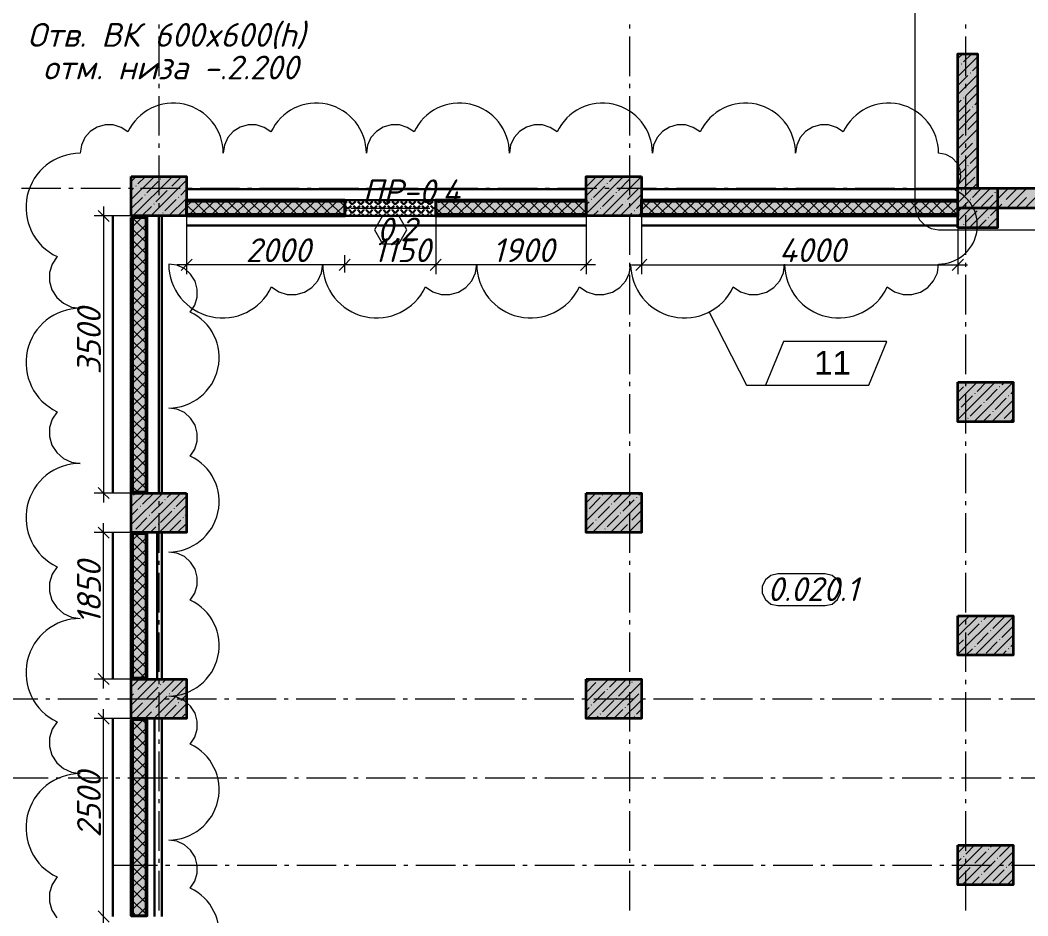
# Model space of a CAD drawing. Header units: millimetres. Extents: x -81576 to 1046824, y -248937 to 691537.
# Drawn here: x 181233 to 193971, y 669599 to 680914 of the extents above; entities that cross this region are included whole.
import ezdxf

# ---------------------------------------------------------------- set-up
doc = ezdxf.new("R2010")
doc.units = ezdxf.units.MM
for name, color, linetype, lineweight in [('0)', 6, 'Continuous', 30), ('0) расчет', 172, 'Continuous', 30), ('0) факт', 80, 'Continuous', 30), ('0.1) дверной проем', 5, 'Continuous', 30), ('0.2) Шпаклевка подвала и баз и фин', 5, 'Continuous', 30)]:
    doc.layers.add(name, color=color, linetype=linetype, lineweight=lineweight)
doc.layers.add('PDF _Геометрия', color=7, linetype='Continuous', true_color=0x1d1d1d)
doc.layers.add('PDF _Сплошная заливка', color=7, linetype='Continuous', true_color=0xffffff)
doc.layers.add('PDF _Текст', color=7, linetype='Continuous')
doc.styles.add('PDF GOST-Common', font='arial.ttf')
doc.styles.add('PDF ISOCPEUR Italic', font='isocpeui.ttf')

msp = doc.modelspace()

# ---------------------------------------------------------------- hatches: boundary and pattern name
at = {"layer": '0)', "transparency": 33554559}
for points in [[(185336, 678628.3), (185336, 678640.8), (183336, 678640.8), (183336, 678628.3)], [(185336, 678615.8), (185336, 678628.3), (183336, 678628.3), (183336, 678615.8)], [(185336, 678465.8), (185336, 678615.8), (183336, 678615.8), (183336, 678465.8)], [(188386, 678628.3), (188386, 678640.8), (186486, 678640.8), (186486, 678628.3)], [(188386, 678615.8), (188386, 678628.3), (186486, 678628.3), (186486, 678615.8)], [(188386, 678465.8), (188386, 678615.8), (186486, 678615.8), (186486, 678465.8)], [(193086, 678628.3), (193086, 678640.8), (189086, 678640.8), (189086, 678628.3)], [(193086, 678615.8), (193086, 678628.3), (189086, 678628.3), (189086, 678615.8)], [(193086, 678465.8), (193086, 678615.8), (189086, 678615.8), (189086, 678465.8)], [(185336, 678453.3), (185336, 678465.8), (183336, 678465.8), (183336, 678453.3)], [(183336, 678440.8), (185336, 678440.8), (185336, 678453.3), (183336, 678453.3)], [(188386, 678453.3), (188386, 678465.8), (186486, 678465.8), (186486, 678453.3)], [(188386, 678440.8), (188386, 678453.3), (186486, 678453.3), (186486, 678440.8)], [(193086, 678453.3), (193086, 678465.8), (189086, 678465.8), (189086, 678453.3)], [(193086, 678440.8), (193086, 678453.3), (189086, 678453.3), (189086, 678440.8)], [(182648.5, 674950.8), (182648.5, 678420.8), (182636, 678420.8), (182636, 674950.8)], [(182661, 674950.8), (182661, 678420.8), (182648.5, 678420.8), (182648.5, 674950.8)], [(182811, 674950.8), (182811, 678420.8), (182661, 678420.8), (182661, 674950.8)], [(182823.5, 674950.8), (182823.5, 678420.8), (182811, 678420.8), (182811, 674950.8)], [(182836, 674950.8), (182836, 678420.8), (182823.5, 678420.8), (182823.5, 674950.8)], [(182648.5, 672600.8), (182648.5, 674430.8), (182636, 674430.8), (182636, 672600.8)], [(182661, 672600.8), (182661, 674430.8), (182648.5, 674430.8), (182648.5, 672600.8)], [(182811, 672600.8), (182811, 674430.8), (182661, 674430.8), (182661, 672600.8)], [(182823.5, 672600.8), (182823.5, 674430.8), (182811, 674430.8), (182811, 672600.8)], [(182836, 672600.8), (182836, 674430.8), (182823.5, 674430.8), (182823.5, 672600.8)], [(182636, 669600.8), (182648.5, 669600.8), (182648.5, 672080.8), (182636, 672080.8)], [(182661, 669600.8), (182661, 672080.8), (182648.5, 672080.8), (182648.5, 669600.8)], [(182811, 669600.8), (182811, 672080.8), (182661, 672080.8), (182661, 669600.8)], [(182823.5, 669600.8), (182823.5, 672080.8), (182811, 672080.8), (182811, 669600.8)], [(182823.5, 669600.8), (182836, 669600.8), (182836, 672080.8), (182823.5, 672080.8)]]:
    msp.add_hatch(color=256, dxfattribs=at).paths.add_polyline_path(points)
at = {"layer": '0.1) дверной проем', "transparency": 33554687}
h = msp.add_hatch(dxfattribs=at)
h.set_pattern_fill('ANGLE', color=256, scale=11, angle=45)
h.set_pattern_definition([(45, (82148.05, 5049.655), (-54.3305495, 54.3305495), [55.88, -20.955]), (135, (82148.05, 5049.655), (-54.3305495, -54.3305495), [55.88, -20.955])])
h.paths.add_polyline_path([(185336, 678640.8), (186486, 678640.8), (186486, 678440.8), (185336, 678440.8)])
at = {"layer": 'PDF _Сплошная заливка', "true_color": 0x636466, "transparency": 33554559}
for points in [[(193336, 678540.8), (193336, 680490.8), (193086, 680490.8), (193086, 678540.8)], [(182636, 678440.8), (183336, 678440.8), (183336, 678940.8), (182636, 678940.8)], [(189086, 678440.8), (189086, 678940.8), (188386, 678940.8), (188386, 678440.8)], [(193586, 678290.8), (193586, 678790.8), (193086, 678790.8), (193086, 678290.8)], [(200586, 678540.8), (200586, 678790.8), (193336, 678790.8), (193336, 678540.8)], [(193086, 675841.1), (193786, 675841.1), (193786, 676341.1), (193086, 676341.1)], [(183336, 674440.8), (183336, 674940.8), (182636, 674940.8), (182636, 674440.8)], [(188386, 674440.8), (189086, 674440.8), (189086, 674940.8), (188386, 674940.8)], [(193086, 672890.8), (193786, 672890.8), (193786, 673390.8), (193086, 673390.8)], [(182636, 672090.8), (183336, 672090.8), (183336, 672590.8), (182636, 672590.8)], [(188386, 672090.8), (189086, 672090.8), (189086, 672590.8), (188386, 672590.8)], [(193086, 669991.1), (193786, 669991.1), (193786, 670491.1), (193086, 670491.1)]]:
    msp.add_hatch(color=251, dxfattribs=at).paths.add_polyline_path(points)

# ---------------------------------------------------------------- linework, layer by layer
at = {"layer": '0)', "color": 7, "lineweight": 9}
for points in [[(187271.2, 678790.8), (187771.2, 678790.8)], [(182986, 672579.5), (182986, 672526.5)], [(182986, 672426.5), (182986, 671926.5)], [(182986, 671826.5), (182986, 671773.6)], [(182986, 671673.6), (182986, 671173.6)], [(182986, 671073.6), (182986, 671020.7)], [(182986, 670920.7), (182986, 670420.7)], [(182986, 670320.7), (182986, 670267.8)], [(182986, 670167.8), (182986, 669667.8)]]:
    msp.add_lwpolyline(points, dxfattribs=at)
at = {"layer": '0)', "lineweight": 40}
for points in [[(185336, 678640.8), (185336, 678440.8), (183336, 678440.8), (183336, 678640.8)], [(188386, 678640.8), (188386, 678440.8), (186486, 678440.8), (186486, 678640.8)], [(182636, 678420.8), (182836, 678420.8), (182836, 674950.8), (182636, 674950.8)], [(182636, 674430.8), (182836, 674430.8), (182836, 672600.8), (182636, 672600.8)], [(182636, 672080.8), (182836, 672080.8), (182836, 669600.8), (182636, 669600.8)]]:
    msp.add_lwpolyline(points, close=True, dxfattribs=at)
at = {"layer": '0)', "lineweight": 9}
for points in [[(185336, 678628.3), (183336, 678628.3)], [(185336, 678615.8), (183336, 678615.8)], [(184520.2, 678615.8), (184370.2, 678465.8)], [(184433.3, 678615.8), (184583.3, 678465.8)], [(184661.6, 678615.8), (184511.6, 678465.8)], [(184574.7, 678615.8), (184724.7, 678465.8)], [(184803, 678615.8), (184653, 678465.8)], [(184716.1, 678615.8), (184866.1, 678465.8)], [(188386, 678628.3), (186486, 678628.3)], [(188386, 678615.8), (186486, 678615.8)], [(187348.6, 678615.8), (187198.6, 678465.8)], [(187261.7, 678615.8), (187411.7, 678465.8)], [(187490, 678615.8), (187340, 678465.8)], [(187403.1, 678615.8), (187553.1, 678465.8)], [(193086, 678628.3), (193086, 678615.8), (193086, 678540.8), (193086, 678640.8), (193086, 678628.3), (189086, 678628.3)], [(193086, 678615.8), (189086, 678615.8)], [(189894.2, 678615.8), (189744.2, 678465.8)], [(189807.3, 678615.8), (189957.3, 678465.8)], [(190035.6, 678615.8), (189885.6, 678465.8)], [(189948.7, 678615.8), (190098.7, 678465.8)], [(190177, 678615.8), (190027, 678465.8)], [(190090.1, 678615.8), (190240.1, 678465.8)], [(190318.4, 678615.8), (190168.4, 678465.8)], [(190231.6, 678615.8), (190381.6, 678465.8)], [(190459.9, 678615.8), (190309.9, 678465.8)], [(190373, 678615.8), (190523, 678465.8)], [(185336, 678465.8), (183336, 678465.8)], [(185336, 678453.3), (183336, 678453.3)], [(188386, 678465.8), (186486, 678465.8)], [(188386, 678453.3), (186486, 678453.3)], [(193086, 678465.8), (189086, 678465.8)], [(193086, 678453.3), (189086, 678453.3)], [(182648.5, 678420.8), (182648.5, 674950.8)], [(182661, 678420.8), (182661, 674950.8)], [(182811, 678420.8), (182811, 674950.8)], [(182823.5, 678420.8), (182823.5, 674950.8)], [(182811, 676482.4), (182661, 676332.4)], [(182661, 676428.2), (182811, 676278.2)], [(182811, 676341), (182661, 676191)], [(182661, 676286.8), (182811, 676136.8)], [(182811, 676199.5), (182661, 676049.5)], [(182661, 676145.4), (182811, 675995.4)], [(182811, 676058.1), (182661, 675908.1)], [(182661, 676003.9), (182811, 675853.9)], [(182811, 675916.7), (182661, 675766.7)], [(182661, 675862.5), (182811, 675712.5)], [(182811, 675775.3), (182661, 675625.3)], [(182661, 675721.1), (182811, 675571.1)], [(182811, 675633.9), (182661, 675483.9)], [(182661, 675579.7), (182811, 675429.7)], [(182648.5, 674430.8), (182648.5, 672600.8)], [(182661, 674430.8), (182661, 672600.8)], [(182811, 674430.8), (182811, 672600.8)], [(182823.5, 674430.8), (182823.5, 672600.8)], [(182811, 674219.6), (182661, 674069.6)], [(182661, 674165.5), (182811, 674015.5)], [(182811, 674078.2), (182661, 673928.2)], [(182661, 674024), (182811, 673874)], [(182811, 673936.8), (182661, 673786.8)], [(182661, 673882.6), (182811, 673732.6)], [(182661, 672751.3), (182811, 672601.3)], [(182737.8, 672590.8), (182636, 672489)], [(182965.9, 672590.8), (182636, 672260.9)], [(182661, 672609.8), (182670.1, 672600.8)], [(182851.8, 672590.8), (182721.3, 672460.3)], [(182811, 672664), (182747.8, 672600.8)], [(182977.9, 672488.8), (182835.4, 672346.2)], [(183008.8, 672519.7), (183006.4, 672517.3)], [(182664.3, 672403.2), (182636, 672375)], [(182695.2, 672434.1), (182692.8, 672431.7)], [(182809.2, 672320.1), (182806.9, 672317.7)], [(182778.3, 672289.2), (182636, 672146.9)], [(182923.3, 672206), (182920.9, 672203.7)], [(182648.5, 672080.8), (182648.5, 669600.8)], [(182793.5, 672080.8), (182661, 671948.3)], [(182661, 672080.8), (182661, 669600.8)], [(182765.8, 672080.8), (182811, 672035.6)], [(182892.4, 672175.1), (182808, 672090.8)], [(182811, 672080.8), (182811, 669600.8)], [(182823.5, 672080.8), (182823.5, 669600.8)], [(182661, 672044.1), (182811, 671894.1)], [(182811, 671956.9), (182661, 671806.9)], [(182661, 671902.7), (182811, 671752.7)], [(182811, 671815.5), (182661, 671665.5)], [(182661, 671761.3), (182811, 671611.3)], [(182811, 671674.1), (182661, 671524.1)], [(182661, 671619.9), (182811, 671469.9)], [(182811, 671532.6), (182661, 671382.6)], [(182661, 671478.5), (182811, 671328.5)], [(182811, 671391.2), (182661, 671241.2)], [(182661, 671337), (182811, 671187)], [(182811, 671249.8), (182661, 671099.8)], [(182661, 671195.6), (182811, 671045.6)], [(182811, 671108.4), (182661, 670958.4)], [(182661, 671054.2), (182811, 670904.2)], [(182811, 670966.9), (182661, 670816.9)], [(182661, 670912.8), (182811, 670762.8)], [(182811, 670825.5), (182661, 670675.5)], [(182661, 670771.4), (182811, 670621.4)], [(182811, 670684.1), (182661, 670534.1)], [(182661, 670629.9), (182811, 670479.9)], [(182811, 670542.7), (182661, 670392.7)], [(182661, 670488.5), (182811, 670338.5)], [(182811, 670401.3), (182661, 670251.3)], [(182661, 670347.1), (182811, 670197.1)], [(182811, 670259.8), (182661, 670109.8)], [(182661, 670205.7), (182811, 670055.7)], [(182811, 670118.4), (182661, 669968.4)], [(182661, 670064.2), (182811, 669914.2)], [(182811, 669977), (182661, 669827)], [(182661, 669922.8), (182811, 669772.8)], [(182811, 669835.6), (182661, 669685.6)], [(182661, 669781.4), (182811, 669631.4)], [(182661, 669640), (182700.2, 669600.8)], [(182811, 669694.2), (182717.6, 669600.8)]]:
    msp.add_lwpolyline(points, dxfattribs=at)
at = {"layer": '0)', "lineweight": 40}
msp.add_lwpolyline([(193086, 678540.8), (193086, 678440.8), (189086, 678440.8), (189086, 678640.8), (193086, 678640.8)], dxfattribs=at)
at = {"layer": '0) расчет', "color": 1, "lineweight": 9}
for points in [[(189828.4, 679503.2), (189742.1, 679560.5), (189643, 679591), (189539.4, 679592.1), (189439.7, 679563.8), (189352.1, 679508.3), (189283.8, 679430.3), (189240.5, 679336.2), (189225.6, 679233.6, 0.8010894), (188020, 679503.2), (187933.7, 679560.5), (187834.6, 679591), (187731, 679592.1), (187631.3, 679563.8), (187543.7, 679508.3), (187475.4, 679430.3), (187432.1, 679336.2), (187417.2, 679233.6, 0.8010894), (186211.6, 679503.2), (186125.3, 679560.5), (186026.2, 679591), (185922.6, 679592.1), (185822.9, 679563.8), (185735.3, 679508.3), (185667, 679430.3), (185623.7, 679336.2), (185608.8, 679233.6, 0.8010894), (184403.2, 679503.2), (184316.9, 679560.5), (184217.8, 679591), (184114.2, 679592.1), (184014.5, 679563.8), (183926.9, 679508.3), (183858.6, 679430.3), (183815.3, 679336.2), (183800.4, 679233.6, 0.8010884), (182594.8, 679503.2), (182508.5, 679560.5), (182409.4, 679591), (182305.8, 679592.1), (182206.1, 679563.8), (182118.5, 679508.3), (182050.2, 679430.3), (182006.9, 679336.2), (181992, 679233.6, 0.801091), (181700, 677927.4), (181637.9, 677833.8), (181604.9, 677726.5), (181603.6, 677614.2), (181634.3, 677506.2), (181694.4, 677411.3), (181778.9, 677337.3), (181880.9, 677290.4), (181992, 677274.3, 0.801091), (181700, 675968.1), (181637.9, 675874.5), (181604.9, 675767.2), (181603.6, 675654.9), (181634.3, 675546.9), (181694.4, 675452), (181778.9, 675378.1), (181880.9, 675331.1), (181992, 675315, 0.801091), (181700, 674008.8), (181637.9, 673915.3), (181604.9, 673807.9), (181603.6, 673695.6), (181634.3, 673587.6), (181694.4, 673492.7), (181778.9, 673418.8), (181880.9, 673371.8), (181992, 673355.7, 0.801091), (181700, 672049.5), (181637.9, 671956), (181604.9, 671848.6), (181603.6, 671736.4), (181634.3, 671628.3), (181694.4, 671533.4), (181778.9, 671459.5), (181880.9, 671412.5), (181992, 671396.5, 0.801091), (181700, 670090.3), (181637.9, 669996.7), (181604.9, 669889.4), (181603.6, 669777.1), (181634.3, 669669.1), (181694.4, 669574.2)], [(186354.8, 677543.4), (186447.8, 677481.8), (186554.4, 677449), (186665.9, 677447.8), (186773.3, 677478.2), (186867.5, 677537.9), (186941, 677621.9), (186987.6, 677723.2), (187003.6, 677833.6, 0.8010898), (188301.1, 677543.4), (188394.1, 677481.8), (188500.7, 677449), (188612.2, 677447.8), (188719.5, 677478.2), (188813.8, 677537.9), (188887.3, 677621.9), (188933.9, 677723.2), (188949.9, 677833.6, 0.8010898), (190247.4, 677543.4), (190340.3, 677481.8), (190447, 677449), (190558.5, 677447.8), (190665.8, 677478.2), (190760.1, 677537.9), (190833.5, 677621.9), (190880.2, 677723.2), (190896.2, 677833.6, 0.8010898), (192193.7, 677543.4), (192286.6, 677481.8), (192393.2, 677449), (192504.8, 677447.8), (192612.1, 677478.2), (192706.4, 677537.9), (192779.8, 677621.9), (192826.5, 677723.2), (192842.4, 677833.6, 0.8010859), (193051.1, 678766.9), (193100.2, 678844.3), (193121.7, 678933.3), (193113.3, 679024.5), (193075.9, 679108.2), (193013.5, 679175.2), (192932.8, 679218.6), (192842.4, 679233.6, 0.8010874), (191636.8, 679503.2), (191550.5, 679560.5), (191451.4, 679591), (191347.8, 679592.1), (191248.1, 679563.8), (191160.5, 679508.3), (191092.2, 679430.3), (191048.9, 679336.2), (191034, 679233.6, 0.8010859), (189828.4, 679503.2)], [(183111, 668737.2, 0.8010868), (183382.2, 669950), (183439.9, 670036.9), (183470.5, 670136.6), (183471.7, 670240.8), (183443.2, 670341.1), (183387.4, 670429.2), (183308.9, 670497.9), (183214.2, 670541.5), (183111, 670556.5, 0.8010868), (183382.2, 671769.3), (183439.9, 671856.2), (183470.5, 671955.9), (183471.7, 672060.1), (183443.2, 672160.4), (183387.4, 672248.5), (183308.9, 672317.2), (183214.2, 672360.8), (183111, 672375.7, 0.8010876), (183382.2, 673588.6), (183439.9, 673675.5), (183470.5, 673775.1), (183471.7, 673879.4), (183443.2, 673979.7), (183387.4, 674067.8), (183308.9, 674136.5), (183214.2, 674180.1), (183111, 674195, 0.8010876), (183382.2, 675407.9), (183439.9, 675494.8), (183470.5, 675594.4), (183471.7, 675698.7), (183443.2, 675799), (183387.4, 675887.1), (183308.9, 675955.8), (183214.2, 675999.4), (183111, 676014.3, 0.8010876), (183382.2, 677227.2), (183439.9, 677314), (183470.5, 677413.7), (183471.7, 677518), (183443.2, 677618.3), (183387.4, 677706.4), (183308.9, 677775), (183214.2, 677818.6), (183111, 677833.6, 0.8010906), (184408.6, 677543.4), (184501.5, 677481.8), (184608.1, 677449), (184719.7, 677447.8), (184827, 677478.2), (184921.2, 677537.9), (184994.7, 677621.9), (185041.3, 677723.2), (185057.3, 677833.6, 0.8010898), (186354.8, 677543.4)]]:
    msp.add_lwpolyline(points, format="xyb", dxfattribs=at)
at = {"layer": '0) расчет'}
for points in [[(182986, 674940.8), (182986, 678440.8)], [(183336, 678440.8), (188386, 678440.8)], [(189086, 678440.8), (193086, 678440.8)], [(182965.9, 672590.8), (182965.9, 674440.8)], [(182931.2, 669590.8), (182931.2, 672090.8)]]:
    msp.add_lwpolyline(points, dxfattribs=at)
at = {"layer": '0) факт'}
for points in [[(182986, 674940.8), (182986, 678440.8)], [(183336, 678440.8), (188386, 678440.8)], [(189086, 678440.8), (193086, 678440.8)], [(182965.9, 672590.8), (182965.9, 674440.8)], [(182931.2, 669590.8), (182931.2, 672090.8)]]:
    msp.add_lwpolyline(points, dxfattribs=at)
at = {"layer": '0.1) дверной проем'}
msp.add_lwpolyline([(185336, 678640.8), (186486, 678640.8), (186486, 678440.8), (185336, 678440.8)], close=True, dxfattribs=at)
at = {"layer": '0.2) Шпаклевка подвала и баз и фин'}
for points in [[(183336, 678777.4), (188386, 678777.4)], [(189086, 678777.4), (193086, 678777.4)], [(182403.8, 674940.8), (182403.8, 678440.8)], [(183023.5, 674940.8), (183023.5, 678440.8)], [(183336, 678318.9), (188386, 678318.9)], [(189086, 678318.9), (193086, 678318.9)], [(182403.8, 672590.8), (182403.8, 674440.8)], [(183023.5, 672590.8), (183023.5, 674440.8)], [(182403.8, 669590.8), (182403.8, 672090.8)], [(183023.5, 669590.8), (183023.5, 672090.8)]]:
    msp.add_lwpolyline(points, dxfattribs=at)
at = {"layer": 'PDF _Геометрия', "color": 7, "lineweight": 9}
for points in [[(201757.3, 682830.6), (201742.6, 682923.3), (201700, 683007), (201633.7, 683073.3), (201550, 683115.9), (201457.3, 683130.6), (192842.9, 683130.6), (192750.2, 683115.9), (192666.6, 683073.3), (192600.2, 683007), (192557.6, 682923.3), (192542.9, 682830.6), (192542.9, 678567.2), (192557.6, 678474.5), (192600.2, 678390.8), (192666.6, 678324.5), (192750.2, 678281.9), (192842.9, 678267.2), (201457.3, 678267.2), (201550, 678281.9), (201633.7, 678324.5), (201700, 678390.8), (201742.6, 678474.5), (201757.3, 678567.2)], [(185814.2, 678442.4), (185712.5, 678266.1), (185814.2, 678089.8), (186017.8, 678089.8), (186119.5, 678266.1), (186017.8, 678442.4)], [(191960, 676303.1), (192188.3, 676853.7), (190883.9, 676853.7), (190655.6, 676303.1)], [(191408.8, 673918.1), (190808.8, 673918.1), (190722, 673898.3), (190652.4, 673842.8), (190613.8, 673762.6), (190613.8, 673673.6), (190652.4, 673593.4), (190722, 673537.9), (190808.8, 673518.1), (191408.8, 673518.1), (191495.5, 673537.9), (191565.1, 673593.4), (191603.8, 673673.6), (191603.8, 673762.6), (191565.1, 673842.8), (191495.5, 673898.3)]]:
    msp.add_lwpolyline(points, close=True, dxfattribs=at)
at = {"layer": 'PDF _Геометрия', "color": 7, "lineweight": 35}
for points in [[(193086, 678640.8), (193086, 680490.8), (193336, 680490.8), (193336, 678790.8), (200836, 678790.8), (200836, 682190.8), (193336, 682190.8), (193336, 682440.8), (201086, 682440.8), (201086, 682190.8), (201086, 678540.8), (201086, 653403.1)], [(200586, 678540.8), (193336, 678540.8), (193086, 678540.8)]]:
    msp.add_lwpolyline(points, dxfattribs=at)
at = {"layer": 'PDF _Геометрия', "color": 7, "lineweight": 9}
for points in [[(182986, 680861.5), (182986, 680808.6)], [(188936, 680861.5), (188936, 680808.6)], [(193186, 680808.6), (193186, 680861.5)], [(182986, 680708.6), (182986, 680208.6)], [(188936, 680708.6), (188936, 680208.6)], [(193186, 680208.6), (193186, 680708.6)], [(182986, 680108.6), (182986, 680055.7)], [(188936, 680108.6), (188936, 680055.7)], [(193186, 680055.7), (193186, 680108.6)], [(182986, 679955.7), (182986, 679455.7)], [(188936, 679955.7), (188936, 679455.7)], [(193186, 679455.7), (193186, 679955.7)], [(182986, 679355.7), (182986, 679302.8)], [(188936, 679355.7), (188936, 679302.8)], [(193186, 679302.8), (193186, 679355.7)], [(182986, 679202.8), (182986, 678702.8)], [(188936, 679202.8), (188936, 678702.8)], [(193186, 678702.8), (193186, 679202.8)], [(181247.8, 678790.8), (181747.8, 678790.8)], [(181847.8, 678790.8), (181900.8, 678790.8)], [(182000.8, 678790.8), (182500.8, 678790.8)], [(182600.8, 678790.8), (182653.7, 678790.8)], [(182753.7, 678790.8), (183253.7, 678790.8)], [(183353.7, 678790.8), (183406.6, 678790.8)], [(183506.6, 678790.8), (184006.6, 678790.8)], [(184106.6, 678790.8), (184159.5, 678790.8)], [(184259.5, 678790.8), (184759.5, 678790.8)], [(184859.5, 678790.8), (184912.4, 678790.8)], [(185012.4, 678790.8), (185512.4, 678790.8)], [(185612.4, 678790.8), (185665.4, 678790.8)], [(185765.3, 678790.8), (186265.3, 678790.8)], [(186365.4, 678790.8), (186418.3, 678790.8)], [(186518.3, 678790.8), (187018.3, 678790.8)], [(187118.3, 678790.8), (187171.2, 678790.8)], [(187871.2, 678790.8), (187924.1, 678790.8)], [(188024.1, 678790.8), (188524.1, 678790.8)], [(188624.1, 678790.8), (188677, 678790.8)], [(188777, 678790.8), (189277, 678790.8)], [(189377, 678790.8), (189429.9, 678790.8)], [(189529.9, 678790.8), (190029.9, 678790.8)], [(190129.9, 678790.8), (190182.9, 678790.8)], [(190282.9, 678790.8), (190782.9, 678790.8)], [(190882.9, 678790.8), (190935.8, 678790.8)], [(191035.8, 678790.8), (191535.8, 678790.8)], [(191635.8, 678790.8), (191688.7, 678790.8)], [(191788.7, 678790.8), (192288.7, 678790.8)], [(192388.7, 678790.8), (192441.6, 678790.8)], [(192541.6, 678790.8), (193041.6, 678790.8)], [(193141.6, 678790.8), (193194.5, 678790.8)], [(193294.5, 678790.8), (193794.5, 678790.8)], [(193894.5, 678790.8), (193947.4, 678790.8)], [(182287.3, 678560.8), (182287.3, 674820.8)], [(182986, 678602.8), (182986, 678549.9)], [(186729, 678640.8), (186736, 678640.8)], [(188936, 678602.8), (188936, 678549.9)], [(193186, 678549.9), (193186, 678602.8)], [(182636, 678440.8), (182287.3, 678440.8), (182167.3, 678440.8)], [(182357.3, 678370.8), (182287.3, 678440.8), (182217.3, 678510.8)], [(182986, 678449.9), (182986, 677949.9)], [(183336, 678440.8), (183336, 677823.5), (183336, 677703.5)], [(185411, 678540.8), (186411, 678540.8)], [(186486, 678434.8), (186486, 677823.5), (186486, 677703.5)], [(188386, 678440.8), (188386, 677823.5), (188386, 677703.5)], [(188936, 678449.9), (188936, 677949.9)], [(189086, 678440.8), (189086, 677823.5), (189086, 677703.5)], [(193186, 677949.9), (193186, 678449.9)], [(193086, 678290.8), (193086, 677823.5), (193086, 677703.5)], [(185336, 677724.5), (185336, 677823.5), (185336, 677943.5)], [(182986, 677849.9), (182986, 677797)], [(188506, 677823.5), (186486, 677823.5), (185336, 677823.5), (183216, 677823.5)], [(183266, 677753.5), (183336, 677823.5), (183406, 677893.5)], [(185266, 677753.5), (185336, 677823.5), (185406, 677893.5)], [(186416, 677753.5), (186486, 677823.5), (186556, 677893.5)], [(188316, 677753.5), (188386, 677823.5), (188456, 677893.5)], [(188936, 677849.9), (188936, 677797)], [(188966, 677823.5), (193206, 677823.5)], [(189156, 677893.5), (189086, 677823.5), (189016, 677753.5)], [(193156, 677893.5), (193086, 677823.5), (193016, 677753.5)], [(193186, 677797), (193186, 677849.9)], [(182986, 677697), (182986, 677197)], [(188936, 677697), (188936, 677197)], [(193186, 677197), (193186, 677697)], [(189940.9, 677226.9), (190412.9, 676303.1), (190655.6, 676303.1)], [(182986, 677097), (182986, 677044)], [(188936, 677097), (188936, 677044)], [(193186, 677044), (193186, 677097)], [(182986, 676944), (182986, 676444)], [(188936, 676944), (188936, 676444)], [(193186, 676444), (193186, 676944)], [(182986, 676344), (182986, 676291.1)], [(188936, 676344), (188936, 676291.1)], [(193186, 676291.1), (193186, 676344)], [(182986, 676191.1), (182986, 675691.1)], [(188936, 676191.1), (188936, 675691.1)], [(193186, 675691.1), (193186, 676191.1)], [(182986, 675591.1), (182986, 675538.2)], [(188936, 675591.1), (188936, 675538.2)], [(193186, 675538.2), (193186, 675591.1)], [(182986, 675438.2), (182986, 674938.2)], [(188936, 675438.2), (188936, 674938.2)], [(193186, 674938.2), (193186, 675438.2)], [(182357.3, 674870.8), (182287.3, 674940.8), (182217.3, 675010.8)], [(182636, 674940.8), (182287.3, 674940.8), (182167.3, 674940.8)], [(182986, 674838.2), (182986, 674785.3)], [(188936, 674838.2), (188936, 674785.3)], [(193186, 674785.3), (193186, 674838.2)], [(182986, 674685.3), (182986, 674185.3)], [(188936, 674685.3), (188936, 674185.3)], [(193186, 674185.3), (193186, 674685.3)], [(182217.3, 674510.8), (182287.3, 674440.8), (182357.3, 674370.8)], [(182287.3, 672470.8), (182287.3, 674560.8)], [(182636, 674440.8), (182287.3, 674440.8), (182167.3, 674440.8)], [(182986, 674085.3), (182986, 674032.4)], [(188936, 674085.3), (188936, 674032.4)], [(193186, 674032.4), (193186, 674085.3)], [(182986, 673932.4), (182986, 673432.4)], [(188936, 673932.4), (188936, 673432.4)], [(193186, 673432.4), (193186, 673932.4)], [(182986, 673332.4), (182986, 673279.5)], [(188936, 673332.4), (188936, 673279.5)], [(193186, 673279.5), (193186, 673332.4)], [(182986, 673179.5), (182986, 672679.5)], [(188936, 673179.5), (188936, 672679.5)], [(193186, 672679.5), (193186, 673179.5)], [(182636, 672590.8), (182287.3, 672590.8), (182167.3, 672590.8)], [(182217.3, 672660.8), (182287.3, 672590.8), (182357.3, 672520.8)], [(188936, 672579.5), (188936, 672526.5)], [(193186, 672526.5), (193186, 672579.5)], [(180956.9, 672341.1), (181456.9, 672341.1)], [(181556.9, 672341.1), (181609.8, 672341.1)], [(181709.8, 672341.1), (182209.8, 672341.1)], [(182309.8, 672341.1), (182362.7, 672341.1)], [(182462.7, 672341.1), (182962.7, 672341.1)], [(183062.7, 672341.1), (183115.7, 672341.1)], [(183215.7, 672341.1), (183715.7, 672341.1)], [(183815.7, 672341.1), (183868.6, 672341.1)], [(183968.6, 672341.1), (184468.6, 672341.1)], [(184568.6, 672341.1), (184621.5, 672341.1)], [(184721.5, 672341.1), (185221.5, 672341.1)], [(185321.5, 672341.1), (185374.4, 672341.1)], [(185474.4, 672341.1), (185974.4, 672341.1)], [(186074.4, 672341.1), (186127.3, 672341.1)], [(186227.3, 672341.1), (186727.3, 672341.1)], [(186827.3, 672341.1), (186880.2, 672341.1)], [(186980.2, 672341.1), (187480.2, 672341.1)], [(187580.2, 672341.1), (187633.2, 672341.1)], [(187733.2, 672341.1), (188233.2, 672341.1)], [(188333.2, 672341.1), (188386.1, 672341.1)], [(188486.1, 672341.1), (188986.1, 672341.1)], [(188936, 672426.5), (188936, 671926.5)], [(189086.1, 672341.1), (189139, 672341.1)], [(189239, 672341.1), (189739, 672341.1)], [(189839, 672341.1), (189891.9, 672341.1)], [(189991.9, 672341.1), (190491.9, 672341.1)], [(190591.9, 672341.1), (190644.8, 672341.1)], [(190744.8, 672341.1), (191244.8, 672341.1)], [(191344.8, 672341.1), (191397.7, 672341.1)], [(191497.8, 672341.1), (191997.8, 672341.1)], [(192097.7, 672341.1), (192150.7, 672341.1)], [(192250.7, 672341.1), (192750.7, 672341.1)], [(192850.7, 672341.1), (192903.6, 672341.1)], [(193003.6, 672341.1), (193503.6, 672341.1)], [(193186, 671926.5), (193186, 672426.5)], [(193603.6, 672341.1), (193656.5, 672341.1)], [(193756.5, 672341.1), (194256.5, 672341.1)], [(182287.3, 669470.8), (182287.3, 672210.8)], [(182636, 672090.8), (182287.3, 672090.8), (182167.3, 672090.8)], [(182217.3, 672160.8), (182287.3, 672090.8), (182357.3, 672020.8)], [(188936, 671826.5), (188936, 671773.6)], [(193186, 671773.6), (193186, 671826.5)], [(188936, 671673.6), (188936, 671173.6)], [(193186, 671173.6), (193186, 671673.6)], [(181087.2, 671341.1), (181587.2, 671341.1)], [(181687.2, 671341.1), (181740.2, 671341.1)], [(181840.2, 671341.1), (182340.2, 671341.1)], [(182440.2, 671341.1), (182493.1, 671341.1)], [(182593.1, 671341.1), (183093.1, 671341.1)], [(183193.1, 671341.1), (183246, 671341.1)], [(183346, 671341.1), (183846, 671341.1)], [(183946, 671341.1), (183998.9, 671341.1)], [(184098.9, 671341.1), (184598.9, 671341.1)], [(184698.9, 671341.1), (184751.8, 671341.1)], [(184851.8, 671341.1), (185351.8, 671341.1)], [(185451.8, 671341.1), (185504.7, 671341.1)], [(185604.7, 671341.1), (186104.7, 671341.1)], [(186204.7, 671341.1), (186257.7, 671341.1)], [(186357.7, 671341.1), (186857.7, 671341.1)], [(186957.7, 671341.1), (187010.6, 671341.1)], [(187110.6, 671341.1), (187610.6, 671341.1)], [(187710.6, 671341.1), (187763.5, 671341.1)], [(187863.5, 671341.1), (188363.5, 671341.1)], [(188463.5, 671341.1), (188516.4, 671341.1)], [(188616.4, 671341.1), (189116.4, 671341.1)], [(189216.4, 671341.1), (189269.3, 671341.1)], [(189369.3, 671341.1), (189869.3, 671341.1)], [(189969.3, 671341.1), (190022.2, 671341.1)], [(190122.2, 671341.1), (190622.2, 671341.1)], [(190722.3, 671341.1), (190775.2, 671341.1)], [(190875.2, 671341.1), (191375.2, 671341.1)], [(191475.2, 671341.1), (191528.1, 671341.1)], [(191628.1, 671341.1), (192128.1, 671341.1)], [(192228.1, 671341.1), (192281, 671341.1)], [(192381, 671341.1), (192881, 671341.1)], [(192981, 671341.1), (193033.9, 671341.1)], [(193133.9, 671341.1), (193633.9, 671341.1)], [(193733.9, 671341.1), (193786.8, 671341.1)], [(193886.8, 671341.1), (194386.8, 671341.1)], [(188936, 671073.6), (188936, 671020.7)], [(193186, 671020.7), (193186, 671073.6)], [(188936, 670920.7), (188936, 670420.7)], [(193186, 670420.7), (193186, 670920.7)], [(188936, 670320.7), (188936, 670267.8)], [(193186, 670267.8), (193186, 670320.7)], [(182417.3, 670241.1), (182969.7, 670241.1)], [(183069.7, 670241.1), (183122.7, 670241.1)], [(183222.7, 670241.1), (183722.7, 670241.1)], [(183822.7, 670241.1), (183875.6, 670241.1)], [(183975.6, 670241.1), (184475.6, 670241.1)], [(184575.6, 670241.1), (184628.5, 670241.1)], [(184728.5, 670241.1), (185228.5, 670241.1)], [(185328.5, 670241.1), (185381.4, 670241.1)], [(185481.4, 670241.1), (185981.4, 670241.1)], [(186081.4, 670241.1), (186134.3, 670241.1)], [(186234.3, 670241.1), (186734.3, 670241.1)], [(186834.3, 670241.1), (186887.2, 670241.1)], [(186987.2, 670241.1), (187487.2, 670241.1)], [(187587.2, 670241.1), (187640.2, 670241.1)], [(187740.2, 670241.1), (188240.2, 670241.1)], [(188340.2, 670241.1), (188393.1, 670241.1)], [(188493.1, 670241.1), (188993.1, 670241.1)], [(188936, 670167.8), (188936, 669667.8)], [(189093.1, 670241.1), (189146, 670241.1)], [(189246, 670241.1), (189746, 670241.1)], [(189846, 670241.1), (189898.9, 670241.1)], [(189998.9, 670241.1), (190498.9, 670241.1)], [(190598.9, 670241.1), (190651.8, 670241.1)], [(190751.8, 670241.1), (191251.8, 670241.1)], [(191351.8, 670241.1), (191404.7, 670241.1)], [(191504.7, 670241.1), (192004.7, 670241.1)], [(192104.8, 670241.1), (192157.7, 670241.1)], [(192257.7, 670241.1), (192757.7, 670241.1)], [(192857.7, 670241.1), (192910.6, 670241.1)], [(193010.6, 670241.1), (193510.6, 670241.1)], [(193186, 669667.8), (193186, 670167.8)], [(193610.6, 670241.1), (193663.5, 670241.1)], [(193763.5, 670241.1), (194263.5, 670241.1)], [(182217.3, 669660.8), (182287.3, 669590.8), (182357.3, 669520.8)]]:
    msp.add_lwpolyline(points, dxfattribs=at)
at = {"layer": 'PDF _Геометрия', "lineweight": 9}
for points in [[(193146.9, 680490.8), (193086, 680429.9)], [(193260.9, 680490.8), (193156.8, 680386.7)], [(193336, 680451.8), (193086, 680201.8)], [(193130.7, 680360.5), (193128.3, 680358.2)], [(193099.8, 680329.7), (193086, 680315.9)], [(193336, 680223.7), (193086, 679973.7)], [(193213.9, 680215.6), (193086, 680087.8)], [(193244.7, 680246.5), (193242.4, 680244.1)], [(193336, 680337.8), (193270.9, 680272.6)], [(193327.9, 680101.6), (193185.4, 679959)], [(193336, 679995.6), (193086, 679745.6)], [(193128.3, 679902), (193086, 679859.7)], [(193159.2, 679932.9), (193156.8, 679930.5)], [(193336, 679881.6), (193299.4, 679845)], [(193336, 679767.5), (193086, 679517.5)], [(193242.4, 679787.9), (193099.8, 679645.4)], [(193273.3, 679818.8), (193270.9, 679816.4)], [(193336, 679653.5), (193213.9, 679531.3)], [(193336, 679539.4), (193086, 679289.4)], [(193156.8, 679474.3), (193086, 679403.5)], [(193187.7, 679505.2), (193185.4, 679502.8)], [(193270.9, 679360.2), (193128.3, 679217.7)], [(193301.8, 679391.1), (193299.4, 679388.8)], [(193336, 679425.4), (193327.9, 679417.3)], [(193336, 679311.3), (193086, 679061.3)], [(193336, 679197.3), (193242.4, 679103.6)], [(193336, 679083.2), (193086, 678833.2)], [(193102.2, 679191.5), (193099.8, 679189.2)], [(193216.2, 679077.5), (193213.9, 679075.1)], [(182701, 678940.8), (182636, 678875.8)], [(182929.1, 678940.8), (182636, 678647.7)], [(183157.2, 678940.8), (182657.2, 678440.8)], [(182815.1, 678940.8), (182721.3, 678847)], [(183043.2, 678940.8), (183035, 678932.6)], [(183271.3, 678940.8), (183149, 678818.5)], [(188403.5, 678940.8), (188386, 678923.3)], [(188631.6, 678940.8), (188386, 678695.2)], [(188859.7, 678940.8), (188386, 678467.1)], [(189086, 678939), (188587.8, 678440.8)], [(188745.6, 678940.8), (188680.4, 678875.5)], [(193185.4, 679046.6), (193086, 678947.3)], [(193330.3, 678963.4), (193327.9, 678961.1)], [(182695.2, 678820.9), (182692.8, 678818.5)], [(182977.9, 678875.5), (182835.4, 678733)], [(183336, 678891.5), (182885.3, 678440.8)], [(183008.8, 678906.4), (183006.4, 678904)], [(188509.3, 678932.6), (188386, 678809.3)], [(188623.4, 678818.5), (188480.8, 678675.9)], [(188654.3, 678849.4), (188651.9, 678847)], [(188937, 678904), (188794.5, 678761.5)], [(188967.9, 678934.9), (188965.5, 678932.6)], [(189081.9, 678820.9), (189079.6, 678818.5)], [(193336, 678855.1), (193086, 678605.1), (193271.7, 678790.8)], [(193299.4, 678932.6), (193156.8, 678790), (193157.6, 678790.8)], [(182664.3, 678790), (182636, 678761.7)], [(182809.2, 678706.8), (182806.9, 678704.5)], [(183092, 678761.5), (182949.4, 678618.9)], [(183122.9, 678792.4), (183120.5, 678790)], [(183336, 678777.4), (183263.1, 678704.5)], [(188737.4, 678704.5), (188594.9, 678561.9)], [(188768.3, 678735.3), (188765.9, 678733)], [(189086, 678710.9), (188815.9, 678440.8)], [(189051.1, 678790), (188908.5, 678647.4)], [(193086, 678377.1), (193499.8, 678790.8), (193336, 678627.1), (193249.8, 678540.8)], [(193727.9, 678790.8), (193477.9, 678540.8)], [(193613.8, 678790.8), (193584.5, 678761.5), (193586, 678763)], [(193841.1, 678790), (193698.6, 678647.4)], [(193956, 678790.8), (193706, 678540.8)], [(194184.1, 678790.8), (193934.1, 678540.8)], [(182778.3, 678675.9), (182636, 678533.6)], [(182892.4, 678561.9), (182771.3, 678440.8)], [(182923.3, 678592.8), (182920.9, 678590.4)], [(183206, 678647.4), (183063.5, 678504.9)], [(183336, 678663.4), (183113.4, 678440.8)], [(183236.9, 678678.3), (183234.5, 678675.9)], [(183388.8, 678615.8), (183336, 678563)], [(183336, 678581.6), (183451.9, 678465.8)], [(183530.2, 678615.8), (183380.2, 678465.8)], [(183443.3, 678615.8), (183593.3, 678465.8)], [(183671.6, 678615.8), (183521.6, 678465.8)], [(183584.7, 678615.8), (183734.7, 678465.8)], [(183813, 678615.8), (183663, 678465.8)], [(183726.2, 678615.8), (183876.2, 678465.8)], [(183954.5, 678615.8), (183804.5, 678465.8)], [(183867.6, 678615.8), (184017.6, 678465.8)], [(184095.9, 678615.8), (183945.9, 678465.8)], [(184009, 678615.8), (184159, 678465.8)], [(184237.3, 678615.8), (184087.3, 678465.8)], [(184150.4, 678615.8), (184300.4, 678465.8)], [(184378.7, 678615.8), (184228.7, 678465.8)], [(184291.9, 678615.8), (184441.9, 678465.8)], [(184944.4, 678615.8), (184794.4, 678465.8)], [(184857.5, 678615.8), (185007.5, 678465.8)], [(185085.8, 678615.8), (184935.8, 678465.8)], [(184999, 678615.8), (185149, 678465.8)], [(185227.3, 678615.8), (185077.3, 678465.8)], [(185140.4, 678615.8), (185290.4, 678465.8)], [(185336, 678583.1), (185218.7, 678465.8)], [(185281.8, 678615.8), (185336, 678561.5)], [(186500.1, 678615.8), (186486, 678601.7)], [(186641.5, 678615.8), (186491.5, 678465.8)], [(186554.6, 678615.8), (186704.6, 678465.8)], [(186782.9, 678615.8), (186632.9, 678465.8)], [(186696, 678615.8), (186846, 678465.8)], [(186924.3, 678615.8), (186774.3, 678465.8)], [(186837.4, 678615.8), (186987.4, 678465.8)], [(187065.7, 678615.8), (186915.7, 678465.8)], [(186978.9, 678615.8), (187128.9, 678465.8)], [(187207.2, 678615.8), (187057.2, 678465.8)], [(187120.3, 678615.8), (187270.3, 678465.8)], [(187631.4, 678615.8), (187481.4, 678465.8)], [(187544.5, 678615.8), (187694.5, 678465.8)], [(187772.8, 678615.8), (187622.8, 678465.8)], [(187686, 678615.8), (187836, 678465.8)], [(187914.3, 678615.8), (187764.3, 678465.8)], [(187827.4, 678615.8), (187977.4, 678465.8)], [(188055.7, 678615.8), (187905.7, 678465.8)], [(187968.8, 678615.8), (188118.8, 678465.8)], [(188197.1, 678615.8), (188047.1, 678465.8)], [(188110.2, 678615.8), (188260.2, 678465.8)], [(188338.5, 678615.8), (188188.5, 678465.8)], [(188251.7, 678615.8), (188386, 678481.4)], [(188423.8, 678618.9), (188386, 678581.2)], [(188454.7, 678649.8), (188452.3, 678647.4)], [(188851.5, 678590.4), (188708.9, 678447.9)], [(188882.4, 678621.3), (188880, 678618.9)], [(189086, 678596.9), (189022.6, 678533.4)], [(189187.1, 678615.8), (189086, 678514.7)], [(189100.2, 678615.8), (189250.2, 678465.8)], [(189328.5, 678615.8), (189178.5, 678465.8)], [(189241.6, 678615.8), (189391.6, 678465.8)], [(189469.9, 678615.8), (189319.9, 678465.8)], [(189383, 678615.8), (189533, 678465.8)], [(189611.3, 678615.8), (189461.3, 678465.8)], [(189524.4, 678615.8), (189674.4, 678465.8)], [(189752.7, 678615.8), (189602.7, 678465.8)], [(189665.9, 678615.8), (189815.9, 678465.8)], [(190601.3, 678615.8), (190451.3, 678465.8)], [(190514.4, 678615.8), (190664.4, 678465.8)], [(190742.7, 678615.8), (190592.7, 678465.8)], [(190655.8, 678615.8), (190805.8, 678465.8)], [(190884.1, 678615.8), (190734.1, 678465.8)], [(190797.2, 678615.8), (190947.2, 678465.8)], [(191025.5, 678615.8), (190875.5, 678465.8)], [(190938.7, 678615.8), (191088.7, 678465.8)], [(191167, 678615.8), (191017, 678465.8)], [(191080.1, 678615.8), (191230.1, 678465.8)], [(191308.4, 678615.8), (191158.4, 678465.8)], [(191221.5, 678615.8), (191371.5, 678465.8)], [(191449.8, 678615.8), (191299.8, 678465.8)], [(191362.9, 678615.8), (191512.9, 678465.8)], [(191591.2, 678615.8), (191441.2, 678465.8)], [(191504.3, 678615.8), (191654.3, 678465.8)], [(191732.6, 678615.8), (191582.6, 678465.8)], [(191645.8, 678615.8), (191795.8, 678465.8)], [(191874.1, 678615.8), (191724.1, 678465.8)], [(191787.2, 678615.8), (191937.2, 678465.8)], [(192015.5, 678615.8), (191865.5, 678465.8)], [(191928.6, 678615.8), (192078.6, 678465.8)], [(192156.9, 678615.8), (192006.9, 678465.8)], [(192070, 678615.8), (192220, 678465.8)], [(192298.3, 678615.8), (192148.3, 678465.8)], [(192211.5, 678615.8), (192361.5, 678465.8)], [(192439.8, 678615.8), (192289.8, 678465.8)], [(192352.9, 678615.8), (192502.9, 678465.8)], [(192581.2, 678615.8), (192431.2, 678465.8)], [(192494.3, 678615.8), (192644.3, 678465.8)], [(192722.6, 678615.8), (192572.6, 678465.8)], [(192635.7, 678615.8), (192785.7, 678465.8)], [(192864, 678615.8), (192714, 678465.8)], [(192777.1, 678615.8), (192927.1, 678465.8)], [(193005.4, 678615.8), (192855.4, 678465.8)], [(192918.6, 678615.8), (193068.6, 678465.8)], [(193060, 678615.8), (193086, 678589.7)], [(193086, 678491.1), (193213.9, 678618.9), (193135.7, 678540.8)], [(193586, 678649), (193227.9, 678290.8)], [(193641.5, 678590.4), (193591.9, 678540.8)], [(193672.4, 678621.3), (193670.1, 678618.9)], [(193955.2, 678675.9), (193820, 678540.8)], [(183006.4, 678447.9), (182999.4, 678440.8)], [(183037.3, 678478.7), (183035, 678476.4)], [(183320.1, 678533.4), (183227.5, 678440.8)], [(186486, 678542.9), (186563.2, 678465.8)], [(188386, 678521.8), (188330, 678465.8)], [(188537.8, 678504.9), (188473.7, 678440.8)], [(188568.7, 678535.8), (188566.4, 678533.4)], [(188965.5, 678476.4), (188929.9, 678440.8)], [(188996.4, 678507.2), (188994, 678504.9)], [(189086, 678482.8), (189044, 678440.8)], [(189086, 678488.5), (189108.8, 678465.8)], [(193086, 678554.9), (192996.9, 678465.8)], [(193327.9, 678504.9), (193185.4, 678362.3)], [(193358.8, 678535.8), (193356.4, 678533.4)], [(193586, 678534.9), (193499, 678447.9)], [(182769.5, 678420.8), (182661, 678312.3)], [(182661, 678408.1), (182811, 678258.1)], [(182811, 678320.9), (182661, 678170.9)], [(182789.8, 678420.8), (182811, 678399.5)], [(193128.3, 678305.3), (193113.8, 678290.8)], [(193159.2, 678336.2), (193156.8, 678333.8)], [(193442, 678390.8), (193341.9, 678290.8)], [(193586, 678420.9), (193456, 678290.8)], [(193472.8, 678421.7), (193470.5, 678419.3)], [(193586, 678306.8), (193584.5, 678305.3)], [(182661, 678266.7), (182811, 678116.7)], [(182811, 678179.4), (182661, 678029.4)], [(182661, 678125.3), (182811, 677975.3)], [(182811, 678038), (182661, 677888)], [(182661, 677983.8), (182811, 677833.8)], [(182811, 677896.6), (182661, 677746.6)], [(182661, 677842.4), (182811, 677692.4)], [(182811, 677755.2), (182661, 677605.2)], [(182661, 677701), (182811, 677551)], [(182811, 677613.8), (182661, 677463.8)], [(182661, 677559.6), (182811, 677409.6)], [(182811, 677472.3), (182661, 677322.3)], [(182661, 677418.2), (182811, 677268.2)], [(182811, 677330.9), (182661, 677180.9)], [(182661, 677276.7), (182811, 677126.7)], [(182811, 677189.5), (182661, 677039.5)], [(182661, 677135.3), (182811, 676985.3)], [(182811, 677048.1), (182661, 676898.1)], [(182661, 676993.9), (182811, 676843.9)], [(182811, 676906.6), (182661, 676756.6)], [(182661, 676852.5), (182811, 676702.5)], [(182811, 676765.2), (182661, 676615.2)], [(182661, 676711.1), (182811, 676561.1)], [(182811, 676623.8), (182661, 676473.8)], [(182661, 676569.6), (182811, 676419.6)], [(193103, 676341.1), (193086, 676324.2)], [(193331.1, 676341.1), (193086, 676096.1)], [(193559.2, 676341.1), (193086, 675868)], [(193156.8, 676280.9), (193086, 676210.1)], [(193187.7, 676311.8), (193185.4, 676309.4)], [(193217, 676341.1), (193213.9, 676337.9)], [(193786, 676339.9), (193287.3, 675841.1)], [(193445.1, 676341.1), (193327.9, 676223.9)], [(193615.4, 676283.3), (193613, 676280.9)], [(193673.2, 676341.1), (193641.5, 676309.4)], [(193270.9, 676166.9), (193128.3, 676024.3)], [(193301.8, 676197.7), (193299.4, 676195.4)], [(193584.5, 676252.4), (193442, 676109.8)], [(193698.6, 676138.4), (193556, 675995.8)], [(193729.5, 676169.2), (193727.1, 676166.9)], [(193786, 676225.8), (193755.6, 676195.4)], [(193384.9, 676052.8), (193242.4, 675910.3)], [(193415.8, 676083.7), (193413.4, 676081.3)], [(193786, 676111.8), (193515.4, 675841.1)], [(193102.2, 675998.2), (193099.8, 675995.8)], [(193216.2, 675884.1), (193213.9, 675881.7)], [(193499, 675938.8), (193401.3, 675841.1)], [(193529.9, 675969.7), (193527.5, 675967.3)], [(193786, 675997.7), (193670.1, 675881.7)], [(193786, 675883.7), (193743.5, 675841.1)], [(193185.4, 675853.2), (193173.2, 675841.1)], [(193643.9, 675855.6), (193641.5, 675853.2)], [(182811, 675492.4), (182661, 675342.4)], [(182661, 675438.3), (182811, 675288.3)], [(182811, 675351), (182661, 675201)], [(182661, 675296.8), (182811, 675146.8)], [(182811, 675209.6), (182661, 675059.6)], [(182661, 675155.4), (182811, 675005.4)], [(182661, 675014), (182724.3, 674950.8)], [(182811, 675068.2), (182693.6, 674950.8)], [(182806.8, 674940.8), (182636, 674770)], [(183034.9, 674940.8), (182636, 674541.9)], [(182638.2, 674886.2), (182636, 674884.1)], [(182692.7, 674940.8), (182664.3, 674912.3)], [(183263, 674940.8), (182763, 674440.8)], [(182920.8, 674940.8), (182778.3, 674798.3)], [(183148.9, 674940.8), (183092, 674883.8)], [(183336, 674899.8), (183206, 674769.8)], [(188509.3, 674940.8), (188386, 674817.5)], [(188737.4, 674940.8), (188386, 674589.4)], [(188395.2, 674940.8), (188386, 674931.6)], [(188566.4, 674883.8), (188423.8, 674741.2)], [(188965.5, 674940.8), (188465.5, 674440.8)], [(188597.2, 674914.7), (188594.9, 674912.3)], [(188851.4, 674940.8), (188737.4, 674826.8)], [(189024.9, 674886.2), (189022.6, 674883.8)], [(189079.5, 674940.8), (189051.1, 674912.3)], [(182721.3, 674741.2), (182636, 674656)], [(182752.2, 674772.1), (182749.8, 674769.8)], [(183035, 674826.8), (182892.4, 674684.2)], [(183336, 674785.7), (182991.1, 674440.8)], [(183065.8, 674857.7), (183063.5, 674855.3)], [(183179.9, 674743.6), (183177.5, 674741.2)], [(188680.4, 674769.8), (188537.8, 674627.2)], [(189086, 674833.2), (188693.6, 674440.8)], [(188711.3, 674800.6), (188708.9, 674798.3)], [(188994, 674855.3), (188851.5, 674712.7)], [(182835.4, 674627.2), (182692.8, 674484.6)], [(182866.3, 674658.1), (182863.9, 674655.7)], [(183149, 674712.7), (183006.4, 674570.2)], [(183293.9, 674629.6), (183291.6, 674627.2)], [(183336, 674671.7), (183320.1, 674655.7)], [(188397.6, 674715.1), (188395.3, 674712.7)], [(188794.5, 674655.7), (188651.9, 674513.1)], [(188825.3, 674686.6), (188823, 674684.2)], [(189086, 674719.2), (188965.5, 674598.7)], [(182949.4, 674513.1), (182877, 674440.8)], [(182980.3, 674544), (182977.9, 674541.7)], [(183263.1, 674598.7), (183120.5, 674456.1)], [(183336, 674557.6), (183219.2, 674440.8)], [(188480.8, 674570.2), (188386, 674475.4)], [(188511.7, 674601.1), (188509.3, 674598.7)], [(188625.7, 674487), (188623.4, 674484.6)], [(188908.5, 674541.7), (188807.6, 674440.8)], [(189086, 674605.1), (188921.7, 674440.8)], [(188939.4, 674572.5), (188937, 674570.2)], [(189086, 674491.1), (189079.6, 674484.6)], [(182739.3, 674430.8), (182661, 674352.5)], [(182811, 674361.1), (182661, 674211.1)], [(182666.7, 674458.5), (182664.3, 674456.1)], [(182678.6, 674430.8), (182811, 674298.3)], [(183336, 674443.6), (183333.2, 674440.8)], [(188594.9, 674456.1), (188579.5, 674440.8)], [(189053.4, 674458.5), (189051.1, 674456.1)], [(182661, 674306.9), (182811, 674156.9)], [(182811, 673795.4), (182661, 673645.4)], [(182661, 673741.2), (182811, 673591.2)], [(182811, 673654), (182661, 673504)], [(182661, 673599.8), (182811, 673449.8)], [(182811, 673512.5), (182661, 673362.5)], [(182661, 673458.4), (182811, 673308.4)], [(182811, 673371.1), (182661, 673221.1)], [(193117.9, 673390.8), (193086, 673358.9)], [(193346, 673390.8), (193086, 673130.8)], [(193574.1, 673390.8), (193086, 672902.7)], [(193232, 673390.8), (193099.8, 673258.6)], [(193786, 673374.6), (193302.2, 672890.8)], [(193460.1, 673390.8), (193413.4, 673344.1)], [(193670.1, 673372.7), (193527.5, 673230.1)], [(182661, 673316.9), (182811, 673166.9)], [(182811, 673229.7), (182661, 673079.7)], [(193356.4, 673287.1), (193213.9, 673144.6)], [(193387.3, 673318), (193384.9, 673315.6)], [(193784.1, 673258.6), (193641.5, 673116)], [(182661, 673175.5), (182811, 673025.5)], [(182811, 673088.3), (182661, 672938.3)], [(193156.8, 673087.5), (193086, 673016.7)], [(193187.7, 673118.4), (193185.4, 673116)], [(193470.5, 673173.1), (193327.9, 673030.5)], [(193501.4, 673204), (193499, 673201.6)], [(193786, 673146.5), (193530.3, 672890.8)], [(193615.4, 673089.9), (193613, 673087.5)], [(182661, 673034.1), (182811, 672884.1)], [(193270.9, 672973.5), (193188.2, 672890.8)], [(193301.8, 673004.4), (193299.4, 673002)], [(193584.5, 673059), (193442, 672916.5)], [(193729.5, 672975.9), (193727.1, 672973.5)], [(193786, 673032.4), (193755.6, 673002)], [(182811, 672946.8), (182661, 672796.8)], [(182661, 672892.7), (182811, 672742.7)], [(193698.6, 672945), (193644.4, 672890.8)], [(193786, 672918.4), (193758.4, 672890.8)], [(182811, 672805.4), (182661, 672655.4)], [(183194, 672590.8), (182694, 672090.8)], [(183079.9, 672590.8), (183035, 672545.8)], [(183291.6, 672574.3), (183149, 672431.7)], [(188440.2, 672590.8), (188386, 672536.6)], [(188668.3, 672590.8), (188386, 672308.5)], [(188896.4, 672590.8), (188396.4, 672090.8)], [(188540.2, 672576.7), (188537.8, 672574.3)], [(188782.4, 672590.8), (188680.4, 672488.8)], [(189010.5, 672590.8), (188994, 672574.3)], [(183336, 672504.7), (182922.1, 672090.8)], [(188509.3, 672545.8), (188386, 672422.5)], [(189086, 672552.3), (188624.5, 672090.8)], [(188654.3, 672462.6), (188651.9, 672460.3)], [(188937, 672517.3), (188794.5, 672374.7)], [(188967.9, 672548.2), (188965.5, 672545.8)], [(183092, 672374.7), (182949.4, 672232.2)], [(183122.9, 672405.6), (183120.5, 672403.2)], [(183336, 672390.7), (183263.1, 672317.7)], [(188623.4, 672431.7), (188480.8, 672289.2)], [(188737.4, 672317.7), (188594.9, 672175.1)], [(188768.3, 672348.6), (188765.9, 672346.2)], [(189086, 672324.2), (188852.6, 672090.8)], [(189051.1, 672403.2), (188908.5, 672260.7)], [(189081.9, 672434.1), (189079.6, 672431.7)], [(183206, 672260.7), (183063.5, 672118.1)], [(183336, 672276.6), (183150.2, 672090.8)], [(183236.9, 672291.6), (183234.5, 672289.2)], [(188423.8, 672232.2), (188386, 672194.4)], [(188454.7, 672263), (188452.3, 672260.7)], [(188851.5, 672203.7), (188738.6, 672090.8)], [(188882.4, 672234.5), (188880, 672232.2)], [(189086, 672210.1), (189022.6, 672146.6)], [(183037.3, 672092), (183036.1, 672090.8)], [(183320.1, 672146.6), (183264.2, 672090.8)], [(188537.8, 672118.1), (188510.5, 672090.8)], [(188568.7, 672149), (188566.4, 672146.6)], [(188996.4, 672120.5), (188994, 672118.1)], [(189086, 672096.1), (189080.7, 672090.8)], [(193183.6, 670491.1), (193086, 670393.6)], [(193411.6, 670491.1), (193086, 670165.5)], [(193639.7, 670491.1), (193139.7, 669991.1)], [(193297.6, 670491.1), (193185.4, 670378.9)], [(193442, 670407.4), (193299.4, 670264.8)], [(193786, 670409.3), (193367.8, 669991.1)], [(193472.8, 670438.3), (193470.5, 670435.9)], [(193525.7, 670491.1), (193499, 670464.4)], [(193753.8, 670491.1), (193613, 670350.3)], [(193128.3, 670321.8), (193086, 670279.5)], [(193159.2, 670352.7), (193156.8, 670350.3)], [(193556, 670293.3), (193413.4, 670150.8)], [(193586.9, 670324.2), (193584.5, 670321.8)], [(193786, 670295.3), (193727.1, 670236.3)], [(193242.4, 670207.8), (193099.8, 670065.2)], [(193273.3, 670238.7), (193270.9, 670236.3)], [(193670.1, 670179.3), (193527.5, 670036.7)], [(193786, 670181.2), (193595.9, 669991.1)], [(193700.9, 670210.2), (193698.6, 670207.8)], [(193356.4, 670093.7), (193253.8, 669991.1)], [(193387.3, 670124.6), (193384.9, 670122.3)], [(193784.1, 670065.2), (193710, 669991.1)], [(193501.4, 670010.6), (193499, 670008.2)]]:
    msp.add_lwpolyline(points, dxfattribs=at)
at = {"layer": 'PDF _Геометрия', "color": 7, "lineweight": 35}
for points in [[(182636, 678940.8), (183336, 678940.8), (183336, 678440.8), (182636, 678440.8)], [(189086, 678940.8), (189086, 678440.8), (188386, 678440.8), (188386, 678940.8)], [(193086, 678290.8), (193086, 678790.8), (193586, 678790.8), (193586, 678290.8)], [(193086, 676341.1), (193786, 676341.1), (193786, 675841.1), (193086, 675841.1)], [(183336, 674940.8), (183336, 674440.8), (182636, 674440.8), (182636, 674940.8)], [(188386, 674940.8), (189086, 674940.8), (189086, 674440.8), (188386, 674440.8)], [(193086, 673390.8), (193786, 673390.8), (193786, 672890.8), (193086, 672890.8)], [(182636, 672590.8), (183336, 672590.8), (183336, 672090.8), (182636, 672090.8)], [(188386, 672590.8), (189086, 672590.8), (189086, 672090.8), (188386, 672090.8)], [(193086, 670491.1), (193786, 670491.1), (193786, 669991.1), (193086, 669991.1)]]:
    msp.add_lwpolyline(points, close=True, dxfattribs=at)
at = {"layer": 'PDF _Геометрия', "lineweight": 9}
for points in [[(193086, 678719.2), (193099.8, 678733)], [(193128.3, 678761.5), (193130.7, 678763.9)], [(193270.9, 678675.9), (193385.7, 678790.8), (193336, 678741.1)], [(193384.9, 678561.9), (193527.5, 678704.5)], [(193556, 678733), (193558.4, 678735.3)], [(193242.4, 678647.4), (193244.7, 678649.8)]]:
    msp.add_lwpolyline(points, close=True, dxfattribs=at)

# ---------------------------------------------------------------- texts
at = {"layer": 'PDF _Текст', "char_height": 300, "attachment_point": 4}
for s, insert, style in [('Отв. ВК 600x600(h)', (181324.5, 680713.3), 'PDF ISOCPEUR Italic'), ('отм. низа -.2.200', (181520.9, 680316.4), 'PDF ISOCPEUR Italic'), ('2000', (184083.2, 678008.2), 'PDF ISOCPEUR Italic'), ('1150', (185696.5, 678008.2), 'PDF ISOCPEUR Italic'), ('1900', (187202.4, 678008.2), 'PDF ISOCPEUR Italic'), ('4000', (190825.5, 678008.2), 'PDF ISOCPEUR Italic'), ('11', (191269.6, 676585.7), 'PDF GOST-Common'), ('0.020.1', (190679.6, 673726), 'PDF ISOCPEUR Italic')]:
    msp.add_mtext(s, dxfattribs=dict(at, insert=insert, style=style))
at = {"layer": 'PDF _Текст', "color": 12, "true_color": 0xdd0000, "char_height": 300, "attachment_point": 4, "style": 'PDF ISOCPEUR Italic'}
for s, insert in [('ПР-0.4', (185556.7, 678752.4)), ('0.2', (185744.3, 678271.2))]:
    msp.add_mtext(s, dxfattribs=dict(at, insert=insert))
at = {"layer": 'PDF _Текст', "char_height": 300, "attachment_point": 4, "rotation": 90, "style": 'PDF ISOCPEUR Italic'}
for s, insert in [('3500', (182102.5, 676437.9)), ('1850', (182102.5, 673282.1)), ('2500', (182102.5, 670587.9))]:
    msp.add_mtext(s, dxfattribs=dict(at, insert=insert))

doc.saveas('drawing.dxf')
